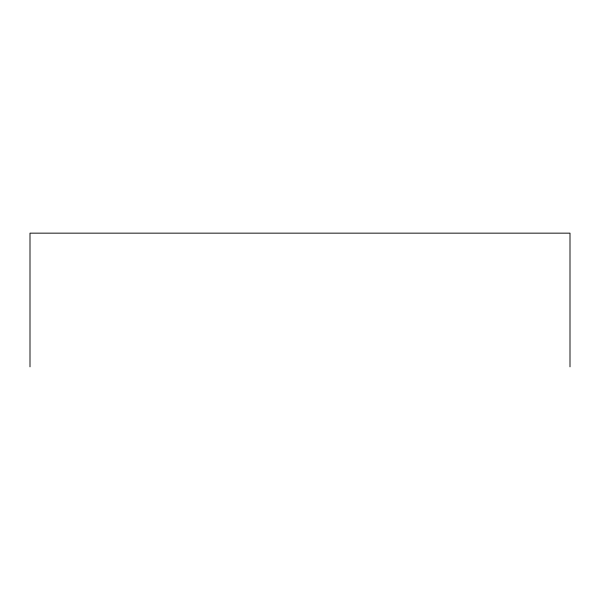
<?xml version="1.0" encoding="UTF-8"?>
<svg xmlns="http://www.w3.org/2000/svg" width="600" height="600" viewBox="0 0 600 600"><rect width="100%" height="100%" fill="white"/><g stroke="black" fill="none" stroke-linecap="round" stroke-linejoin="round"><path stroke-width="0.9" d="M570 366.847L570 233.153L30 233.153L30 366.847"/></g></svg>
